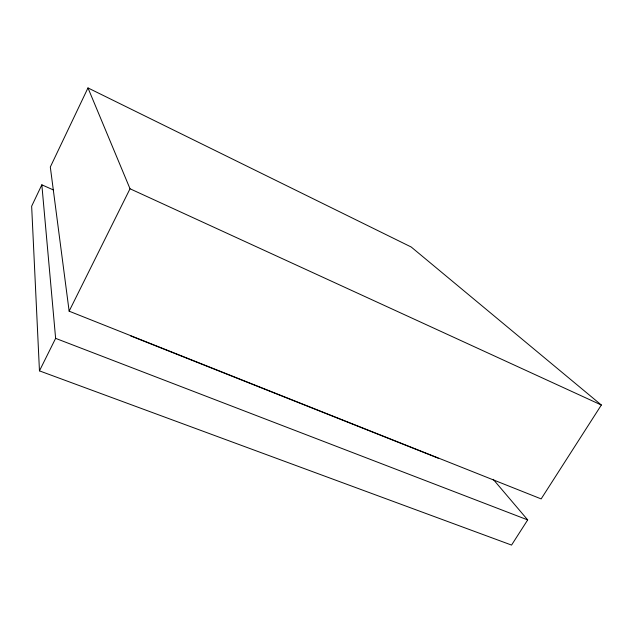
<?xml version="1.0" encoding="UTF-8"?>
<svg xmlns="http://www.w3.org/2000/svg" width="633" height="633" viewBox="0 0 633 633"><rect width="100%" height="100%" fill="white"/><g stroke="black" fill="none" stroke-linecap="round" stroke-linejoin="round"><path stroke-width="0.95" d="M53.568 190.027L41.841 184.82L31.65 206.216L39.46 370.867L511.559 545.076L527.693 519.907L493.202 479.323M87.979 87.924L50.316 167.017L69.139 311.183L541.152 498.907L601.35 405.017L411.236 247.028L87.979 87.924L130.026 188.769L601.35 405.017M39.46 370.867L55.625 338.362L41.841 184.82M69.139 311.183L130.026 188.769M55.625 338.362L527.693 519.907M130.667 335.917L438.226 458.197"/></g></svg>
